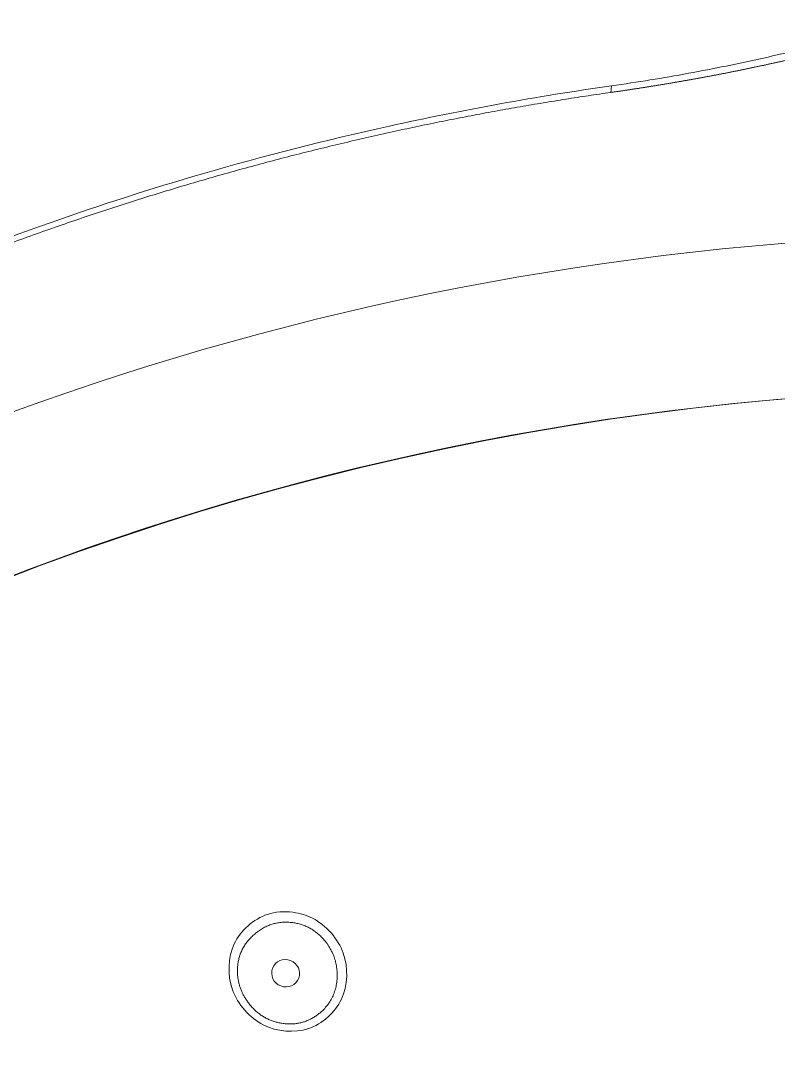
# Model space of a CAD drawing. Header units: millimetres. Extents: x 17284 to 19660, y -6011 to -2651.
# Drawn here: x 18029.9 to 18045.91, y -3828.53 to -3806.72 of the extents above; entities that cross this region are included whole.
import ezdxf

# ---------------------------------------------------------------- set-up
doc = ezdxf.new("R2010")
doc.units = ezdxf.units.MM

msp = doc.modelspace()

# ---------------------------------------------------------------- linework, layer by layer
at = {"linetype": 'Continuous', "lineweight": 13, "extrusion": (-1, -2.22045e-16, 0)}
msp.add_line((18042.386, -3808.101, 0), (18042.369, -3808.241, 0), dxfattribs=at)
at = {"linetype": 'Continuous', "lineweight": 13}
for centre, major_axis, start_param, end_param in [((18051.187, -3863.115, 0), (-57.26, 0), 3.334115, 6.094547), ((18051.187, -3864.158, 0), (54.792, 0), 0, 3.141593)]:
    msp.add_ellipse(centre, major_axis=major_axis, ratio=0.906308, start_param=start_param, end_param=end_param, dxfattribs=at)
at = {"linetype": 'Continuous', "lineweight": 18}
msp.add_ellipse((18051.187, -3864.158, 0), major_axis=(54.792, 0), ratio=0.906308, start_param=4.743974, end_param=10.963989, dxfattribs=at)
msp.add_ellipse((18035.5, -3826.855, 0), major_axis=(-0.277, 0.105), ratio=0.974091, dxfattribs=at)
at = {"linetype": 'Continuous', "lineweight": 13}
for points, knots in [([(18048.905, -3806.795, 0), (18048.895, -3806.798, 0), (18048.874, -3806.805, 0), (18048.843, -3806.814, 0), (18048.812, -3806.824, 0), (18048.781, -3806.834, 0), (18048.75, -3806.843, 0), (18048.719, -3806.853, 0), (18048.688, -3806.862, 0), (18048.657, -3806.872, 0), (18048.626, -3806.882, 0), (18048.595, -3806.891, 0), (18048.564, -3806.9, 0), (18048.533, -3806.91, 0), (18048.502, -3806.919, 0), (18048.471, -3806.929, 0), (18048.44, -3806.938, 0), (18048.409, -3806.947, 0), (18048.377, -3806.957, 0), (18048.346, -3806.966, 0), (18048.315, -3806.975, 0), (18048.284, -3806.985, 0), (18048.252, -3806.994, 0), (18048.221, -3807.003, 0), (18048.19, -3807.012, 0), (18048.159, -3807.021, 0), (18048.127, -3807.03, 0), (18048.096, -3807.039, 0), (18048.065, -3807.048, 0), (18048.033, -3807.057, 0), (18048.002, -3807.066, 0), (18047.97, -3807.075, 0), (18047.939, -3807.084, 0), (18047.907, -3807.093, 0), (18047.876, -3807.102, 0), (18047.844, -3807.111, 0), (18047.813, -3807.12, 0), (18047.781, -3807.129, 0), (18047.75, -3807.137, 0), (18047.718, -3807.146, 0), (18047.687, -3807.155, 0), (18047.655, -3807.164, 0), (18047.623, -3807.172, 0), (18047.592, -3807.181, 0), (18047.56, -3807.19, 0), (18047.528, -3807.198, 0), (18047.497, -3807.207, 0), (18047.465, -3807.215, 0), (18047.433, -3807.224, 0), (18047.401, -3807.232, 0), (18047.37, -3807.241, 0), (18047.338, -3807.249, 0), (18047.306, -3807.258, 0), (18047.274, -3807.266, 0), (18047.242, -3807.274, 0), (18047.211, -3807.283, 0), (18047.179, -3807.291, 0), (18047.147, -3807.299, 0), (18047.115, -3807.308, 0), (18047.083, -3807.316, 0), (18047.051, -3807.324, 0), (18047.019, -3807.332, 0), (18046.987, -3807.34, 0), (18046.955, -3807.349, 0), (18046.923, -3807.357, 0), (18046.891, -3807.365, 0), (18046.859, -3807.373, 0), (18046.827, -3807.381, 0), (18046.795, -3807.389, 0), (18046.762, -3807.397, 0), (18046.73, -3807.405, 0), (18046.698, -3807.413, 0), (18046.666, -3807.421, 0), (18046.634, -3807.429, 0), (18046.602, -3807.436, 0), (18046.569, -3807.444, 0), (18046.537, -3807.452, 0), (18046.505, -3807.46, 0), (18046.473, -3807.468, 0), (18046.44, -3807.475, 0), (18046.408, -3807.483, 0), (18046.376, -3807.491, 0), (18046.343, -3807.498, 0), (18046.311, -3807.506, 0), (18046.278, -3807.514, 0), (18046.246, -3807.521, 0), (18046.214, -3807.529, 0), (18046.181, -3807.536, 0), (18046.149, -3807.544, 0), (18046.116, -3807.551, 0), (18046.084, -3807.559, 0), (18046.051, -3807.566, 0), (18046.019, -3807.574, 0), (18045.986, -3807.581, 0), (18045.954, -3807.588, 0), (18045.921, -3807.596, 0), (18045.888, -3807.603, 0), (18045.856, -3807.61, 0), (18045.823, -3807.618, 0), (18045.79, -3807.625, 0), (18045.758, -3807.632, 0), (18045.725, -3807.639, 0), (18045.692, -3807.646, 0), (18045.66, -3807.654, 0), (18045.627, -3807.661, 0), (18045.594, -3807.668, 0), (18045.561, -3807.675, 0), (18045.529, -3807.682, 0), (18045.496, -3807.689, 0), (18045.463, -3807.696, 0), (18045.43, -3807.703, 0), (18045.397, -3807.71, 0), (18045.364, -3807.717, 0), (18045.331, -3807.724, 0), (18045.298, -3807.731, 0), (18045.265, -3807.737, 0), (18045.232, -3807.744, 0), (18045.2, -3807.751, 0), (18045.167, -3807.758, 0), (18045.134, -3807.765, 0), (18045.1, -3807.771, 0), (18045.067, -3807.778, 0), (18045.034, -3807.785, 0), (18045.001, -3807.791, 0), (18044.968, -3807.798, 0), (18044.935, -3807.805, 0), (18044.902, -3807.811, 0), (18044.869, -3807.818, 0), (18044.836, -3807.824, 0), (18044.802, -3807.831, 0), (18044.769, -3807.837, 0), (18044.736, -3807.844, 0), (18044.703, -3807.85, 0), (18044.669, -3807.857, 0), (18044.636, -3807.863, 0), (18044.603, -3807.87, 0), (18044.57, -3807.876, 0), (18044.536, -3807.882, 0), (18044.503, -3807.889, 0), (18044.47, -3807.895, 0), (18044.436, -3807.901, 0), (18044.403, -3807.907, 0), (18044.369, -3807.914, 0), (18044.336, -3807.92, 0), (18044.303, -3807.926, 0), (18044.269, -3807.932, 0), (18044.236, -3807.938, 0), (18044.202, -3807.944, 0), (18044.169, -3807.95, 0), (18044.135, -3807.956, 0), (18044.102, -3807.962, 0), (18044.068, -3807.969, 0), (18044.034, -3807.974, 0), (18044.001, -3807.98, 0), (18043.967, -3807.986, 0), (18043.934, -3807.992, 0), (18043.9, -3807.998, 0), (18043.866, -3808.004, 0), (18043.833, -3808.01, 0), (18043.799, -3808.016, 0), (18043.765, -3808.022, 0), (18043.731, -3808.027, 0), (18043.698, -3808.033, 0), (18043.664, -3808.039, 0), (18043.63, -3808.045, 0), (18043.596, -3808.05, 0), (18043.562, -3808.056, 0), (18043.529, -3808.062, 0), (18043.495, -3808.067, 0), (18043.461, -3808.073, 0), (18043.427, -3808.078, 0), (18043.393, -3808.084, 0), (18043.359, -3808.09, 0), (18043.325, -3808.095, 0), (18043.291, -3808.101, 0), (18043.257, -3808.106, 0), (18043.223, -3808.111, 0), (18043.189, -3808.117, 0), (18043.155, -3808.122, 0), (18043.121, -3808.128, 0), (18043.087, -3808.133, 0), (18043.053, -3808.138, 0), (18043.019, -3808.144, 0), (18042.985, -3808.149, 0), (18042.951, -3808.154, 0), (18042.917, -3808.16, 0), (18042.883, -3808.165, 0), (18042.849, -3808.17, 0), (18042.814, -3808.175, 0), (18042.78, -3808.18, 0), (18042.746, -3808.185, 0), (18042.712, -3808.191, 0), (18042.677, -3808.196, 0), (18042.643, -3808.201, 0), (18042.609, -3808.206, 0), (18042.575, -3808.211, 0), (18042.54, -3808.216, 0), (18042.506, -3808.221, 0), (18042.472, -3808.226, 0), (18042.437, -3808.231, 0), (18042.403, -3808.236, 0), (18042.38, -3808.239, 0), (18042.369, -3808.241, 0)], [0, 0, 0, 0, 0.005301, 0.010596, 0.015886, 0.021169, 0.026448, 0.031721, 0.036988, 0.04225, 0.047506, 0.052757, 0.058003, 0.063244, 0.068479, 0.073709, 0.078933, 0.084153, 0.089367, 0.094577, 0.099781, 0.10498, 0.110175, 0.115364, 0.120548, 0.125728, 0.130903, 0.136073, 0.141238, 0.146399, 0.151554, 0.156706, 0.161852, 0.166994, 0.172132, 0.177265, 0.182394, 0.187518, 0.192638, 0.197753, 0.202865, 0.207972, 0.213074, 0.218173, 0.223268, 0.228358, 0.233445, 0.238527, 0.243605, 0.24868, 0.253751, 0.258817, 0.26388, 0.26894, 0.273995, 0.279047, 0.284095, 0.28914, 0.294181, 0.299219, 0.304253, 0.309283, 0.31431, 0.319334, 0.324355, 0.329372, 0.334386, 0.339397, 0.344405, 0.34941, 0.354411, 0.35941, 0.364406, 0.369398, 0.374388, 0.379375, 0.384359, 0.389341, 0.39432, 0.399296, 0.404269, 0.40924, 0.414208, 0.419174, 0.424137, 0.429098, 0.434057, 0.439013, 0.443967, 0.448919, 0.453868, 0.458815, 0.463761, 0.468704, 0.473645, 0.478584, 0.483521, 0.488457, 0.49339, 0.498322, 0.503252, 0.50818, 0.513106, 0.518031, 0.522955, 0.527876, 0.532797, 0.537715, 0.542633, 0.547549, 0.552464, 0.557377, 0.562289, 0.5672, 0.57211, 0.577019, 0.581927, 0.586834, 0.591739, 0.596644, 0.601548, 0.606452, 0.611354, 0.616256, 0.621157, 0.626057, 0.630957, 0.635856, 0.640755, 0.645653, 0.65055, 0.655448, 0.660345, 0.665242, 0.670138, 0.675035, 0.679931, 0.684827, 0.689723, 0.694619, 0.699515, 0.704411, 0.709307, 0.714204, 0.7191, 0.723997, 0.728894, 0.733792, 0.738689, 0.743588, 0.748486, 0.753386, 0.758286, 0.763186, 0.768087, 0.772989, 0.777892, 0.782795, 0.787699, 0.792604, 0.79751, 0.802417, 0.807325, 0.812234, 0.817144, 0.822056, 0.826968, 0.831882, 0.836797, 0.841713, 0.846631, 0.85155, 0.856471, 0.861393, 0.866316, 0.871241, 0.876168, 0.881097, 0.886027, 0.890959, 0.895893, 0.900829, 0.905766, 0.910706, 0.915647, 0.920591, 0.925537, 0.930484, 0.935434, 0.940386, 0.945341, 0.950298, 0.955257, 0.960218, 0.965182, 0.970148, 0.975117, 0.980088, 0.985062, 0.990039, 0.995018, 1, 1, 1, 1]), ([(18035.654, -3825.568, 0), (18035.799, -3825.586, 0), (18035.942, -3825.628, 0), (18036.354, -3825.838, 0), (18036.61, -3826.131, 0), (18036.827, -3826.738, 0), (18036.812, -3827.12, 0), (18036.548, -3827.686, 0), (18036.273, -3827.93, 0), (18035.688, -3828.123, 0), (18035.315, -3828.094, 0), (18034.741, -3827.801, 0), (18034.486, -3827.511, 0), (18034.266, -3826.898, 0), (18034.284, -3826.516, 0), (18034.547, -3825.953, 0), (18034.826, -3825.707, 0), (18035.278, -3825.558, 0), (18035.468, -3825.544, 0), (18035.654, -3825.568, 0)], [0, 0, 0, 0, 0.054833, 0.054833, 0.179833, 0.179833, 0.304833, 0.304833, 0.429833, 0.429833, 0.554833, 0.554833, 0.679833, 0.679833, 0.804833, 0.804833, 0.929833, 0.929833, 1, 1, 1, 1])]:
    msp.add_open_spline(points, degree=3, knots=knots, dxfattribs=at)
at = {"linetype": 'Continuous', "lineweight": 18}
for points, knots in [([(18048.52, -3806.723, 0), (18048.066, -3806.87, 0), (18047.126, -3807.148, 0), (18045.607, -3807.522, 0), (18044.015, -3807.847, 0), (18042.934, -3808.023, 0), (18042.386, -3808.101, 0)], [0, 0, 0, 0, 0.250127, 0.500068, 0.749638, 1, 1, 1, 1]), ([(18042.386, -3808.101, 0), (18040.806, -3808.326, 0), (18037.901, -3808.852, 0), (18033.942, -3809.863, 0), (18030.702, -3810.905, 0), (18027.874, -3811.975, 0), (18025.235, -3813.117, 0), (18022.569, -3814.427, 0), (18019.754, -3815.991, 0), (18016.832, -3817.843, 0), (18013.88, -3819.997, 0), (18011.198, -3822.233, 0), (18008.833, -3824.462, 0), (18006.643, -3826.771, 0), (18004.477, -3829.349, 0), (18002.363, -3832.25, 0), (18000.45, -3835.312, 0), (17998.803, -3838.412, 0), (17997.757, -3840.761, 0), (17997.238, -3842.077, 0), (17997.141, -3842.329, 0)], [0, 0, 0, 0, 0.077422, 0.143754, 0.199279, 0.244098, 0.292282, 0.341026, 0.391064, 0.4523, 0.513757, 0.574608, 0.628796, 0.678997, 0.737355, 0.801926, 0.864695, 0.92531, 0.985738, 1, 1, 1, 1]), ([(18042.369, -3808.241, 0), (18042.21, -3808.263, 0), (18041.893, -3808.309, 0), (18041.416, -3808.383, 0), (18040.937, -3808.461, 0), (18040.454, -3808.543, 0), (18039.968, -3808.629, 0), (18039.48, -3808.72, 0), (18038.989, -3808.815, 0), (18038.496, -3808.915, 0), (18038, -3809.02, 0), (18037.501, -3809.129, 0), (18037, -3809.244, 0), (18036.497, -3809.363, 0), (18035.991, -3809.487, 0), (18035.483, -3809.616, 0), (18034.973, -3809.751, 0), (18034.461, -3809.89, 0), (18033.947, -3810.035, 0), (18033.431, -3810.186, 0), (18032.913, -3810.342, 0), (18032.393, -3810.503, 0), (18031.872, -3810.67, 0), (18031.349, -3810.843, 0), (18030.824, -3811.021, 0), (18030.298, -3811.206, 0), (18029.77, -3811.396, 0), (18029.242, -3811.592, 0), (18028.712, -3811.794, 0), (18028.181, -3812.003, 0), (18027.649, -3812.217, 0), (18027.116, -3812.438, 0), (18026.582, -3812.665, 0), (18026.048, -3812.899, 0), (18025.513, -3813.139, 0), (18024.978, -3813.386, 0), (18024.442, -3813.639, 0), (18023.906, -3813.899, 0), (18023.37, -3814.166, 0), (18022.834, -3814.439, 0), (18022.298, -3814.719, 0), (18021.763, -3815.007, 0), (18021.228, -3815.301, 0), (18020.693, -3815.602, 0), (18020.159, -3815.91, 0), (18019.625, -3816.226, 0), (18019.093, -3816.548, 0), (18018.561, -3816.878, 0), (18018.031, -3817.216, 0), (18017.502, -3817.56, 0), (18016.974, -3817.912, 0), (18016.448, -3818.271, 0), (18015.924, -3818.638, 0), (18015.401, -3819.013, 0), (18014.881, -3819.395, 0), (18014.363, -3819.784, 0), (18013.847, -3820.182, 0), (18013.333, -3820.586, 0), (18012.822, -3820.999, 0), (18012.314, -3821.419, 0), (18011.809, -3821.848, 0), (18011.307, -3822.283, 0), (18010.809, -3822.727, 0), (18010.313, -3823.179, 0), (18009.822, -3823.638, 0), (18009.334, -3824.105, 0), (18008.85, -3824.581, 0), (18008.371, -3825.064, 0), (18007.895, -3825.555, 0), (18007.425, -3826.053, 0), (18006.959, -3826.56, 0), (18006.497, -3827.075, 0), (18006.041, -3827.597, 0), (18005.59, -3828.128, 0), (18005.145, -3828.666, 0), (18004.705, -3829.212, 0), (18004.271, -3829.766, 0), (18003.843, -3830.328, 0), (18003.421, -3830.898, 0), (18003.005, -3831.475, 0), (18002.596, -3832.06, 0), (18002.194, -3832.653, 0), (18001.799, -3833.254, 0), (18001.411, -3833.862, 0), (18001.03, -3834.478, 0), (18000.657, -3835.101, 0), (18000.292, -3835.732, 0), (17999.935, -3836.37, 0), (17999.585, -3837.016, 0), (17999.245, -3837.669, 0), (17998.913, -3838.329, 0), (17998.589, -3838.996, 0), (17998.275, -3839.671, 0), (17997.97, -3840.352, 0), (17997.674, -3841.041, 0), (17997.388, -3841.736, 0), (17997.111, -3842.438, 0), (17996.845, -3843.147, 0), (17996.589, -3843.862, 0), (17996.343, -3844.584, 0), (17996.108, -3845.312, 0), (17995.884, -3846.046, 0), (17995.671, -3846.786, 0), (17995.469, -3847.533, 0), (17995.278, -3848.285, 0), (17995.1, -3849.043, 0), (17994.933, -3849.806, 0), (17994.778, -3850.575, 0), (17994.27, -3853.327, 0), (17993.974, -3856.231, 0), (17993.929, -3858.878, 0), (17993.927, -3859.255, 0)], [0, 0, 0, 0, 0.005939, 0.011923, 0.017953, 0.024027, 0.030147, 0.036311, 0.042521, 0.048776, 0.055077, 0.061422, 0.067813, 0.074248, 0.080729, 0.087255, 0.093827, 0.100443, 0.107104, 0.113811, 0.120563, 0.12736, 0.134202, 0.141089, 0.148022, 0.154999, 0.162022, 0.16909, 0.176203, 0.183361, 0.190565, 0.197813, 0.205107, 0.212446, 0.21983, 0.227259, 0.234733, 0.242253, 0.249817, 0.257427, 0.265082, 0.272782, 0.280528, 0.288318, 0.296154, 0.304034, 0.31196, 0.319931, 0.327947, 0.336009, 0.344115, 0.352267, 0.360464, 0.368706, 0.376993, 0.385325, 0.393703, 0.402125, 0.410593, 0.419106, 0.427664, 0.436267, 0.444916, 0.453609, 0.462348, 0.471132, 0.479961, 0.488835, 0.497754, 0.506719, 0.515728, 0.524783, 0.533883, 0.543028, 0.552219, 0.561454, 0.570735, 0.58006, 0.589431, 0.598847, 0.608309, 0.617815, 0.627366, 0.636963, 0.646605, 0.656292, 0.666024, 0.675801, 0.685624, 0.695492, 0.705404, 0.715362, 0.725365, 0.735414, 0.745507, 0.755646, 0.765829, 0.776058, 0.786332, 0.796651, 0.807016, 0.817425, 0.82788, 0.83838, 0.848925, 0.859515, 0.87015, 0.880831, 0.891556, 0.984547, 1, 1, 1, 1]), ([(18035.621, -3825.784, 0), (18035.604, -3825.782, 0), (18035.571, -3825.779, 0), (18035.521, -3825.777, 0), (18035.472, -3825.777, 0), (18035.423, -3825.779, 0), (18035.375, -3825.784, 0), (18035.328, -3825.792, 0), (18035.281, -3825.801, 0), (18035.235, -3825.813, 0), (18035.189, -3825.828, 0), (18035.144, -3825.844, 0), (18035.1, -3825.864, 0), (18035.056, -3825.885, 0), (18035.013, -3825.909, 0), (18034.97, -3825.935, 0), (18034.928, -3825.964, 0), (18034.886, -3825.995, 0), (18034.834, -3826.037, 0), (18034.774, -3826.093, 0), (18034.709, -3826.163, 0), (18034.653, -3826.236, 0), (18034.604, -3826.313, 0), (18034.564, -3826.393, 0), (18034.531, -3826.477, 0), (18034.507, -3826.564, 0), (18034.491, -3826.654, 0), (18034.484, -3826.729, 0), (18034.482, -3826.786, 0), (18034.482, -3826.825, 0), (18034.483, -3826.863, 0), (18034.486, -3826.901, 0), (18034.49, -3826.938, 0), (18034.495, -3826.976, 0), (18034.501, -3827.012, 0), (18034.508, -3827.049, 0), (18034.517, -3827.085, 0), (18034.527, -3827.121, 0), (18034.538, -3827.156, 0), (18034.551, -3827.191, 0), (18034.564, -3827.226, 0), (18034.579, -3827.26, 0), (18034.596, -3827.294, 0), (18034.613, -3827.327, 0), (18034.632, -3827.361, 0), (18034.652, -3827.393, 0), (18034.673, -3827.426, 0), (18034.695, -3827.458, 0), (18034.719, -3827.49, 0), (18034.754, -3827.534, 0), (18034.801, -3827.588, 0), (18034.863, -3827.649, 0), (18034.927, -3827.703, 0), (18034.995, -3827.752, 0), (18035.066, -3827.795, 0), (18035.14, -3827.832, 0), (18035.217, -3827.864, 0), (18035.297, -3827.889, 0), (18035.38, -3827.908, 0), (18035.466, -3827.921, 0), (18035.552, -3827.927, 0), (18035.637, -3827.927, 0), (18035.72, -3827.921, 0), (18035.8, -3827.907, 0), (18035.879, -3827.887, 0), (18035.955, -3827.859, 0), (18036.029, -3827.825, 0), (18036.101, -3827.784, 0), (18036.171, -3827.737, 0), (18036.247, -3827.676, 0), (18036.326, -3827.6, 0), (18036.402, -3827.508, 0), (18036.465, -3827.41, 0), (18036.515, -3827.305, 0), (18036.553, -3827.194, 0), (18036.578, -3827.076, 0), (18036.587, -3826.976, 0), (18036.59, -3826.896, 0), (18036.588, -3826.838, 0), (18036.585, -3826.782, 0), (18036.578, -3826.726, 0), (18036.569, -3826.671, 0), (18036.557, -3826.617, 0), (18036.543, -3826.564, 0), (18036.526, -3826.512, 0), (18036.506, -3826.461, 0), (18036.483, -3826.411, 0), (18036.458, -3826.361, 0), (18036.43, -3826.313, 0), (18036.4, -3826.265, 0), (18036.367, -3826.218, 0), (18036.323, -3826.163, 0), (18036.269, -3826.101, 0), (18036.201, -3826.035, 0), (18036.129, -3825.977, 0), (18036.054, -3825.927, 0), (18035.975, -3825.883, 0), (18035.892, -3825.847, 0), (18035.805, -3825.818, 0), (18035.714, -3825.796, 0), (18035.653, -3825.787, 0), (18035.621, -3825.784, 0)], [0, 0, 0, 0, 0.007473, 0.014841, 0.022121, 0.029329, 0.036484, 0.043605, 0.050709, 0.057816, 0.064945, 0.072113, 0.079341, 0.086644, 0.094041, 0.101549, 0.109182, 0.116957, 0.124887, 0.139651, 0.153951, 0.16789, 0.181578, 0.19513, 0.208667, 0.222307, 0.236169, 0.250364, 0.25626, 0.262094, 0.267874, 0.273604, 0.279291, 0.284942, 0.290561, 0.296157, 0.301736, 0.307304, 0.312868, 0.318434, 0.32401, 0.329602, 0.335216, 0.340859, 0.346538, 0.352259, 0.358027, 0.36385, 0.369732, 0.37568, 0.388844, 0.401658, 0.414193, 0.426527, 0.438741, 0.450918, 0.463142, 0.475497, 0.488063, 0.500917, 0.513786, 0.526316, 0.538592, 0.550702, 0.562737, 0.574794, 0.586964, 0.599339, 0.612006, 0.625046, 0.643419, 0.66126, 0.678802, 0.696291, 0.713974, 0.73209, 0.750863, 0.759685, 0.768364, 0.776916, 0.785361, 0.793719, 0.80201, 0.810255, 0.818474, 0.82669, 0.834922, 0.843194, 0.851525, 0.859935, 0.868446, 0.877076, 0.891387, 0.905285, 0.918871, 0.93225, 0.945536, 0.958842, 0.972282, 0.985967, 1, 1, 1, 1])]:
    msp.add_open_spline(points, degree=3, knots=knots, dxfattribs=at)

doc.saveas('drawing.dxf')
